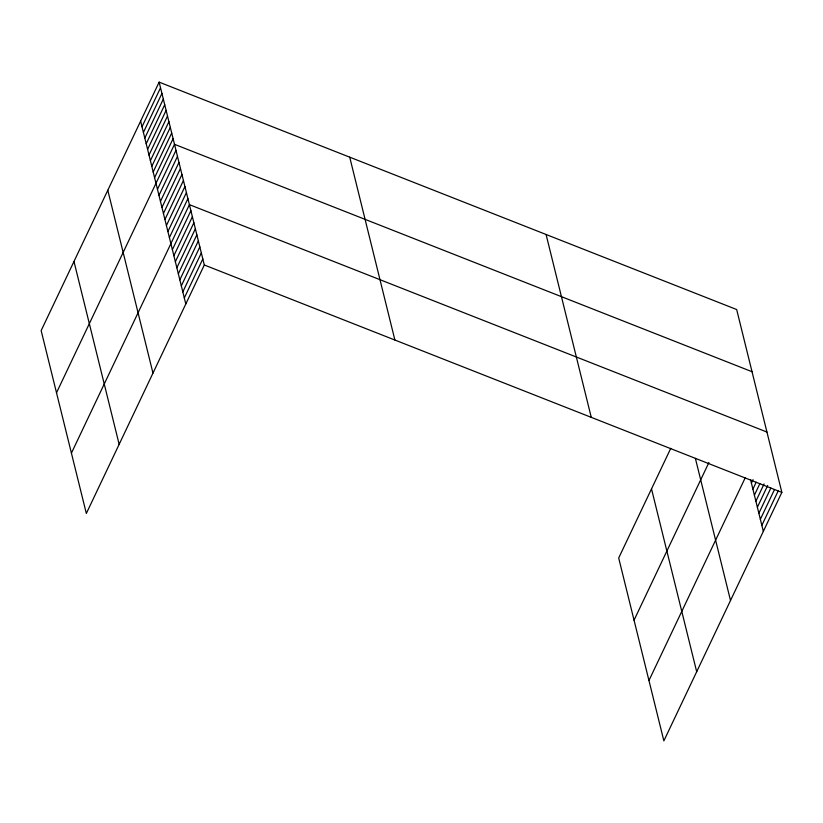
<?xml version="1.0" encoding="UTF-8"?>
<svg xmlns="http://www.w3.org/2000/svg" width="823" height="823" viewBox="0 0 823 823"><rect width="100%" height="100%" fill="white"/><g stroke="black" fill="none" stroke-linecap="round" stroke-linejoin="round"><path stroke-width="1.23" d="M159.137 82.135L41.15 330.609L86.333 513.47L204.31 264.996L159.137 82.135L736.667 309.53L781.85 492.391L663.863 740.865L618.69 558.004L670.766 448.34M142.019 126.783L160.526 87.794M143.408 132.431L161.925 93.441M144.807 138.089L163.324 99.089M146.206 143.737L164.723 104.747M147.605 149.385L166.112 110.395M148.994 155.043L167.511 116.053M150.393 160.691L168.91 121.701M151.792 166.349L170.31 127.349M153.181 171.997L171.698 133.007M154.58 177.645L173.097 138.655M56.509 392.777L174.497 144.313L752.027 371.708M157.471 189.331L175.988 150.342M158.962 195.37L177.48 156.38M160.454 201.409L178.972 162.409M161.946 207.437L180.453 168.448M163.438 213.476L181.945 174.476M164.929 219.504L183.436 180.515M166.411 225.543L184.928 186.554M167.902 231.572L186.42 192.582M169.394 237.61L187.911 198.621M71.416 453.123L189.403 204.649L766.943 432.044M172.377 249.678L190.895 210.688M173.869 255.716L192.387 216.716M175.361 261.745L193.878 222.755M176.852 267.784L195.37 228.784M178.344 273.812L196.862 234.822M179.836 279.851L198.353 240.861M181.327 285.879L199.845 246.89M182.819 291.918L201.326 252.928M184.311 297.957L202.818 258.957M634.049 620.182L708.901 462.547M648.956 680.518L745.144 477.957M751.409 483.111L753.045 479.665M752.901 489.14L756.162 482.268M754.393 495.179L759.835 483.708M755.884 501.217L764.053 484.006M757.376 507.246L767.715 485.457M758.857 513.285L770.842 488.049M760.349 519.313L774.515 489.5M761.841 525.352L778.177 490.94M204.31 264.996L781.85 492.391M750.514 479.49L763.333 531.38M695.384 458.349L730.515 600.512M651.507 488.883L696.69 671.733M546.081 234.493L591.264 417.354M349.724 157.183L394.896 340.033M140.62 121.135L185.803 303.985M107.792 190.257L152.975 373.117M73.977 261.477L119.15 444.338"/></g></svg>
